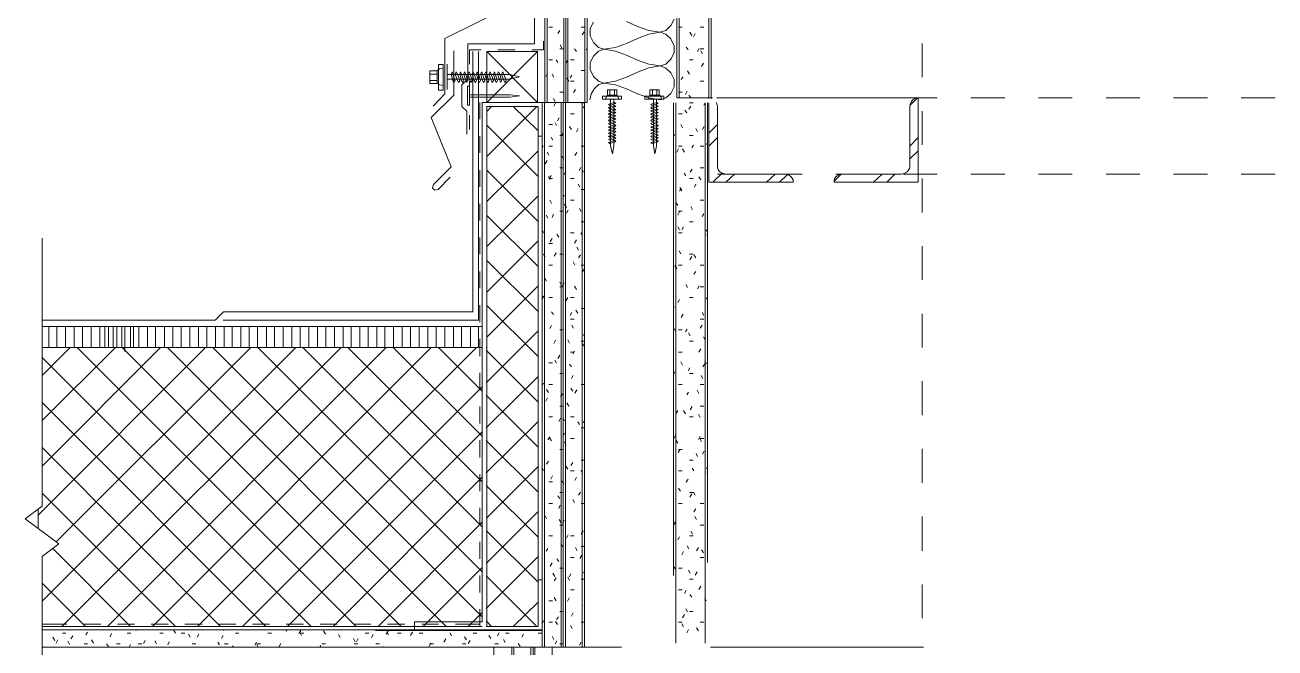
# Model space of a CAD drawing. Header units: inches. Extents: x -293 to 39679, y -468 to 488.
# Drawn here: x 12.67 to 50.53, y 342.34 to 361.2 of the extents above; entities that cross this region are included whole.
import ezdxf

# ---------------------------------------------------------------- set-up
doc = ezdxf.new("R2010")
doc.units = ezdxf.units.IN
doc.header["$MEASUREMENT"] = 0
doc.layers.add('NSE-By_Others', color=252, linetype='Continuous', lineweight=0)

msp = doc.modelspace()

# ---------------------------------------------------------------- linework, layer by layer
at = {"layer": 'NSE-By_Others'}
for points in [[(28.41392, 370.63062), (28.41392, 358.85766)], [(28.48219, 358.85766), (28.48219, 370.63062)], [(28.98696, 358.85766), (28.98696, 370.63062)], [(29.05509, 358.85766), (29.05509, 370.63062)], [(29.05509, 370.63062), (29.05509, 358.85766)], [(29.10971, 358.85766), (29.10971, 370.63062)], [(29.62814, 358.85766), (29.62814, 370.63062)], [(29.69627, 358.85766), (29.69627, 370.63062)], [(32.41084, 370.54835), (32.41084, 358.99413)], [(32.47909, 358.99413), (32.47909, 370.54835)], [(33.3788, 358.99413), (33.3788, 370.54835)], [(33.44705, 358.99413), (33.44705, 370.54835)], [(28.1, 365.228), (28.1, 360.63062)], [(27.44518, 361.81748), (25.38523, 360.79433)], [(29.79161, 361.09445), (29.88711, 361.28544)], [(30.88298, 361.31273), (31.22403, 361.16266)], [(31.22403, 361.16266), (31.56508, 361.03989)], [(32.08348, 361.03989), (32.23354, 361.18995)], [(32.23354, 361.18995), (32.32904, 361.38094)], [(25.38523, 360.79433), (25.38523, 359.11636)], [(28.41377, 360.91711), (28.41377, 360.90347)], [(28.53654, 361.13538), (28.64568, 361.13538)], [(28.86395, 361.03989), (28.80938, 360.94439)], [(29.51877, 361.13538), (29.62791, 361.13538)], [(29.60062, 360.99896), (29.54606, 360.90347)], [(29.79161, 360.87618), (29.79161, 361.09445)], [(29.88711, 360.67155), (29.79161, 360.87618)], [(31.22403, 360.79433), (30.88298, 360.64427)], [(31.56508, 360.93075), (31.22403, 360.79433)], [(31.56508, 361.03989), (31.90613, 360.98532)], [(31.90613, 360.98532), (31.56508, 360.93075)], [(31.90613, 360.98532), (32.08348, 361.03989)], [(32.08348, 360.93075), (31.90613, 360.98532)], [(32.23354, 360.78069), (32.08348, 360.93075)], [(32.32904, 360.57606), (32.23354, 360.78069)], [(32.46546, 361.13538), (32.57459, 361.13538)], [(32.86108, 360.88982), (32.80651, 360.98532)], [(32.97021, 360.94439), (32.91565, 360.8489)], [(33.12028, 361.13538), (33.22941, 361.13538)], [(25.65807, 360.42599), (25.65807, 359.07543)], [(26.08097, 359.56654), (26.08097, 360.63062)], [(26.08097, 360.63062), (28.1, 360.63062)], [(26.49023, 360.45328), (26.13554, 360.45328)], [(26.13554, 360.45328), (26.13554, 360.01673)], [(26.23104, 352.5136), (26.23104, 360.39871)], [(26.40838, 352.26804), (26.40838, 360.39871)], [(28.19549, 360.39871), (26.65394, 358.85716)], [(28.19549, 358.85716), (26.65394, 360.39871)], [(26.65394, 358.85716), (26.65394, 360.39871)], [(26.65394, 360.39871), (28.19549, 360.39871)], [(27.51339, 360.45328), (26.99499, 360.45328)], [(28.37284, 360.45328), (28.01815, 360.45328)], [(28.19549, 360.39871), (28.19549, 358.85716)], [(28.37284, 360.45328), (28.37284, 360.71248)], [(28.86395, 360.48056), (28.97309, 360.48056)], [(28.93216, 360.50785), (28.8776, 360.60334)], [(29.36871, 360.39871), (29.31414, 360.48056)], [(29.69612, 360.4942), (29.66883, 360.45328)], [(30.03717, 360.52149), (29.88711, 360.67155)], [(29.88711, 360.26229), (30.03717, 360.41235)], [(30.20088, 360.46692), (30.03717, 360.52149)], [(30.03717, 360.41235), (30.20088, 360.46692)], [(30.55557, 360.52149), (30.20088, 360.46692)], [(30.20088, 360.46692), (30.55557, 360.41235)], [(30.88298, 360.64427), (30.55557, 360.52149)], [(30.55557, 360.41235), (30.88298, 360.28957)], [(32.32904, 360.35778), (32.32904, 360.57606)], [(32.75194, 360.45328), (32.69737, 360.53513)], [(33.09299, 360.4942), (33.03842, 360.39871)], [(33.12028, 360.48056), (33.22941, 360.48056)], [(33.18849, 360.3305), (33.13392, 360.42599)], [(39.84581, 360.64427), (39.84581, 359.62111)], [(28.53654, 360.15315), (28.64568, 360.15315)], [(28.80938, 360.0713), (28.75482, 360.15315)], [(29.10951, 360.13951), (29.05494, 360.04402)], [(29.19136, 360.15315), (29.3005, 360.15315)], [(29.79161, 360.0713), (29.88711, 360.26229)], [(29.79161, 359.85303), (29.79161, 360.0713)], [(30.88298, 360.28957), (31.22403, 360.13951)], [(31.22403, 360.13951), (31.56508, 360.01673)], [(32.08348, 360.01673), (32.23354, 360.16679)], [(32.23354, 360.16679), (32.32904, 360.35778)], [(32.79287, 360.15315), (32.902, 360.15315)], [(33.21577, 360.04402), (33.1612, 359.94852)], [(25.15331, 359.8121), (24.93504, 359.8121)], [(24.93504, 359.8121), (24.93504, 359.43012)], [(25.15331, 359.71661), (24.93504, 359.71661)], [(25.13967, 359.8121), (25.22152, 359.88031)], [(25.15331, 359.43012), (25.15331, 359.8121)], [(25.33066, 360.00309), (25.19424, 360.00309)], [(25.19424, 360.00309), (25.19424, 359.22549)], [(25.22152, 359.88031), (25.33066, 359.89395)], [(25.33066, 359.22549), (25.33066, 360.00309)], [(25.45344, 359.25278), (25.45344, 360.01673)], [(25.45344, 359.70296), (25.45344, 359.56654)], [(27.34968, 359.70296), (25.45344, 359.70296)], [(25.6035, 359.78482), (25.57622, 359.71661)], [(25.57622, 359.71661), (25.63078, 359.52562)], [(25.63078, 359.71661), (25.6035, 359.78482)], [(25.69899, 359.52562), (25.63078, 359.71661)], [(25.72628, 359.78482), (25.69899, 359.71661)], [(25.69899, 359.71661), (25.76721, 359.52562)], [(25.76721, 359.71661), (25.72628, 359.78482)], [(25.83542, 359.52562), (25.76721, 359.71661)], [(25.8627, 359.78482), (25.83542, 359.71661)], [(25.83542, 359.71661), (25.88998, 359.52562)], [(25.88998, 359.71661), (25.8627, 359.78482)], [(25.95819, 359.52562), (25.88998, 359.71661)], [(25.98548, 359.78482), (25.95819, 359.71661)], [(25.95819, 359.71661), (26.0264, 359.52562)], [(26.0264, 359.71661), (25.98548, 359.78482)], [(26.08097, 359.52562), (26.0264, 359.71661)], [(26.1219, 359.78482), (26.08097, 359.71661)], [(26.08097, 359.71661), (26.14918, 359.52562)], [(26.14918, 359.71661), (26.1219, 359.78482)], [(26.21739, 359.52562), (26.14918, 359.71661)], [(26.24468, 359.78482), (26.21739, 359.71661)], [(26.21739, 359.71661), (26.27196, 359.52562)], [(26.27196, 359.71661), (26.24468, 359.78482)], [(26.34017, 359.52562), (26.27196, 359.71661)], [(26.36746, 359.78482), (26.34017, 359.71661)], [(26.34017, 359.71661), (26.40838, 359.52562)], [(26.40838, 359.71661), (26.36746, 359.78482)], [(26.46295, 359.52562), (26.40838, 359.71661)], [(26.50388, 359.78482), (26.46295, 359.71661)], [(26.46295, 359.71661), (26.53116, 359.52562)], [(26.53116, 359.71661), (26.50388, 359.78482)], [(26.59937, 359.52562), (26.53116, 359.71661)], [(26.62666, 359.78482), (26.59937, 359.71661)], [(26.59937, 359.71661), (26.65394, 359.52562)], [(26.65394, 359.71661), (26.62666, 359.78482)], [(26.72215, 359.52562), (26.65394, 359.71661)], [(26.76308, 359.78482), (26.72215, 359.71661)], [(26.72215, 359.71661), (26.79036, 359.52562)], [(26.79036, 359.71661), (26.76308, 359.78482)], [(26.85857, 359.52562), (26.79036, 359.71661)], [(26.88585, 359.78482), (26.85857, 359.71661)], [(26.85857, 359.71661), (26.91314, 359.52562)], [(26.91314, 359.71661), (26.88585, 359.78482)], [(26.98135, 359.52562), (26.91314, 359.71661)], [(27.00863, 359.78482), (26.98135, 359.71661)], [(26.98135, 359.71661), (27.04956, 359.52562)], [(27.04956, 359.71661), (27.00863, 359.78482)], [(27.10413, 359.52562), (27.04956, 359.71661)], [(27.14505, 359.78482), (27.10413, 359.71661)], [(27.10413, 359.71661), (27.17234, 359.52562)], [(27.17234, 359.71661), (27.14505, 359.78482)], [(27.24055, 359.52562), (27.17234, 359.71661)], [(27.64981, 359.63475), (27.34968, 359.70296)], [(28.49562, 359.74389), (28.44105, 359.6484)], [(28.68661, 359.62111), (28.63204, 359.71661)], [(29.23229, 359.68932), (29.17772, 359.60747)], [(29.51877, 359.82574), (29.62791, 359.82574)], [(29.88711, 359.6484), (29.79161, 359.85303)], [(30.03717, 359.49833), (29.88711, 359.6484)], [(31.22403, 359.77117), (30.88298, 359.62111)], [(31.56508, 359.9076), (31.22403, 359.77117)], [(31.56508, 360.01673), (31.90613, 359.96216)], [(31.90613, 359.96216), (31.56508, 359.9076)], [(31.90613, 359.96216), (32.08348, 360.01673)], [(32.08348, 359.89395), (31.90613, 359.96216)], [(32.23354, 359.75753), (32.08348, 359.89395)], [(32.32904, 359.5529), (32.23354, 359.75753)], [(32.79287, 359.71661), (32.7383, 359.8121)], [(24.93504, 359.52562), (25.15331, 359.52562)], [(24.93504, 359.43012), (25.15331, 359.43012)], [(25.23516, 359.3892), (25.15331, 359.43012)], [(25.33066, 359.37555), (25.23516, 359.3892)], [(25.45344, 359.56654), (27.34968, 359.56654)], [(25.63078, 359.52562), (25.67171, 359.45741)], [(25.67171, 359.45741), (25.69899, 359.52562)], [(25.76721, 359.52562), (25.79449, 359.45741)], [(25.79449, 359.45741), (25.83542, 359.52562)], [(25.88998, 359.52562), (25.93091, 359.45741)], [(25.90363, 359.3892), (26.08097, 359.56654)], [(25.90363, 358.73438), (25.90363, 359.3892)], [(25.93091, 359.45741), (25.95819, 359.52562)], [(26.0264, 359.52562), (26.05369, 359.45741)], [(26.05369, 359.45741), (26.08097, 359.52562)], [(26.06733, 359.34827), (26.06733, 358.7753)], [(26.13554, 359.34827), (26.06733, 359.34827)], [(26.13554, 359.51198), (26.13554, 358.99358)], [(26.13554, 358.7753), (26.13554, 359.34827)], [(26.14918, 359.52562), (26.17647, 359.45741)], [(26.17647, 359.45741), (26.21739, 359.52562)], [(26.27196, 359.52562), (26.31289, 359.45741)], [(26.31289, 359.45741), (26.34017, 359.52562)], [(26.40838, 359.52562), (26.43567, 359.45741)], [(26.43567, 359.45741), (26.46295, 359.52562)], [(26.53116, 359.52562), (26.55844, 359.45741)], [(26.55844, 359.45741), (26.59937, 359.52562)], [(26.65394, 359.52562), (26.69487, 359.45741)], [(26.69487, 359.45741), (26.72215, 359.52562)], [(26.79036, 359.52562), (26.81764, 359.45741)], [(26.81764, 359.45741), (26.85857, 359.52562)], [(26.91314, 359.52562), (26.95406, 359.45741)], [(26.95406, 359.45741), (26.98135, 359.52562)], [(27.04956, 359.52562), (27.07684, 359.45741)], [(27.07684, 359.45741), (27.10413, 359.52562)], [(27.17234, 359.52562), (27.19962, 359.45741)], [(27.19962, 359.45741), (27.24055, 359.52562)], [(27.34968, 359.56654), (27.64981, 359.63475)], [(29.13679, 359.49833), (29.08223, 359.59383)], [(29.19136, 359.49833), (29.3005, 359.49833)], [(29.8189, 359.11636), (29.91439, 359.28006)], [(29.91439, 359.28006), (30.05081, 359.40284)], [(30.20088, 359.44377), (30.03717, 359.49833)], [(30.05081, 359.40284), (30.20088, 359.44377)], [(30.55557, 359.49833), (30.20088, 359.44377)], [(30.20088, 359.44377), (30.55557, 359.3892)], [(30.88298, 359.62111), (30.55557, 359.49833)], [(30.55557, 359.3892), (30.88298, 359.26642)], [(30.88298, 359.26642), (31.22403, 359.11636)], [(32.23354, 359.13), (32.32904, 359.33463)], [(32.32904, 359.33463), (32.32904, 359.5529)], [(32.60188, 359.63475), (32.54731, 359.5529)], [(33.12028, 359.49833), (33.22941, 359.49833)], [(25.65807, 359.07543), (24.97597, 358.40697)], [(25.38523, 359.11636), (25.03053, 358.74802)], [(25.19424, 359.22549), (25.33066, 359.22549)], [(27.34968, 359.08907), (26.13554, 359.08907)], [(26.13554, 359.02086), (27.34968, 359.02086)], [(27.64981, 359.06179), (27.34968, 359.08907)], [(27.34968, 359.02086), (27.64981, 359.06179)], [(28.72753, 358.88444), (28.67296, 358.97993)], [(28.86395, 359.17092), (28.97309, 359.17092)], [(29.34143, 359.25278), (29.28686, 359.15728)], [(29.77797, 358.93901), (29.8189, 359.11636)], [(30.73292, 359.04815), (30.15995, 359.04815)], [(30.15995, 359.04815), (30.15995, 358.95265)], [(30.15995, 358.95265), (30.73292, 358.95265)], [(30.25544, 358.95265), (30.26909, 359.02086)], [(30.26909, 359.02086), (30.31001, 359.07543)], [(30.5965, 359.23913), (30.31001, 359.23913)], [(30.31001, 359.23913), (30.31001, 359.07543)], [(30.31001, 359.07543), (30.5965, 359.07543)], [(30.37822, 359.23913), (30.37822, 359.07543)], [(30.501, 358.95265), (30.40551, 358.95265)], [(30.40551, 358.95265), (30.40551, 357.53388)], [(30.501, 357.53388), (30.501, 358.95265)], [(30.52828, 359.07543), (30.52828, 359.23913)], [(30.5965, 359.07543), (30.5965, 359.23913)], [(30.5965, 359.08907), (30.63742, 359.02086)], [(30.63742, 359.02086), (30.65106, 358.95265)], [(30.73292, 358.95265), (30.73292, 359.04815)], [(31.22403, 359.11636), (31.56508, 358.99358)], [(32.01527, 359.04815), (31.4423, 359.04815)], [(31.4423, 359.04815), (31.4423, 358.95265)], [(31.4423, 358.95265), (32.01527, 358.95265)], [(31.55144, 358.95265), (31.56508, 359.02086)], [(31.56508, 359.02086), (31.59237, 359.07543)], [(31.56508, 358.99358), (31.90613, 358.93901)], [(31.87885, 359.23913), (31.59237, 359.23913)], [(31.59237, 359.23913), (31.59237, 359.07543)], [(31.59237, 359.07543), (31.87885, 359.07543)], [(31.67422, 359.23913), (31.67422, 359.07543)], [(31.797, 358.95265), (31.7015, 358.95265)], [(31.7015, 358.95265), (31.7015, 357.53388)], [(31.797, 357.53388), (31.797, 358.95265)], [(31.81064, 359.07543), (31.81064, 359.23913)], [(31.87885, 359.07543), (31.87885, 359.23913)], [(31.87885, 359.08907), (31.93342, 359.02086)], [(31.90613, 358.93901), (32.08348, 358.99358)], [(31.93342, 359.02086), (31.94706, 358.95265)], [(32.01527, 358.95265), (32.01527, 359.04815)], [(32.08348, 358.99358), (32.23354, 359.13)], [(32.41089, 358.99358), (33.44769, 358.99358)], [(32.46546, 359.17092), (32.57459, 359.17092)], [(32.72466, 359.19821), (32.67009, 359.10271)], [(32.83379, 358.99358), (32.77923, 359.07543)], [(33.37948, 358.99358), (33.37948, 358.97993)], [(33.44769, 358.99358), (33.37948, 358.99358)], [(33.48861, 358.99358), (33.37948, 358.99358)], [(33.47497, 358.97993), (33.44769, 358.99358)], [(39.84581, 358.99358), (33.62503, 358.99358)], [(34.15707, 358.99358), (33.63868, 358.99358)], [(36.20338, 358.99358), (35.18023, 358.99358)], [(38.24969, 358.99358), (37.22654, 358.99358)], [(40.296, 358.99358), (39.27285, 358.99358)], [(39.47748, 358.7753), (39.69575, 358.99358)], [(39.54569, 358.92537), (39.50476, 358.8708)], [(39.60026, 358.96629), (39.54569, 358.92537)], [(39.65482, 358.99358), (39.60026, 358.96629)], [(39.72303, 358.99358), (39.65482, 358.99358)], [(39.72303, 356.44251), (39.72303, 358.99358)], [(42.34231, 358.99358), (41.31916, 358.99358)], [(44.38862, 358.99358), (43.36547, 358.99358)], [(46.43493, 358.99358), (45.41177, 358.99358)], [(48.48124, 358.99358), (47.45808, 358.99358)], [(50.52755, 358.99358), (49.50439, 358.99358)], [(26.05369, 358.59796), (25.90363, 358.73438)], [(26.05369, 357.90221), (26.05369, 358.59796)], [(26.06733, 358.7753), (26.13554, 358.7753)], [(26.44931, 358.3524), (26.44931, 358.85716)], [(26.51752, 343.12786), (26.51752, 358.85716)], [(26.51752, 358.85716), (28.33191, 358.85716)], [(28.19549, 358.85716), (26.65394, 358.85716)], [(26.65394, 358.58432), (26.804, 358.73438)], [(26.65394, 357.22011), (28.16821, 358.73438)], [(28.20913, 358.73438), (26.65394, 358.73438)], [(26.65394, 358.73438), (26.65394, 342.99144)], [(27.1587, 358.73438), (28.20913, 358.73438)], [(28.20913, 357.99771), (27.45882, 358.73438)], [(28.20913, 342.99144), (28.20913, 358.73438)], [(28.20913, 342.99144), (28.20913, 358.73438)], [(28.20913, 357.834), (28.20913, 358.73438)], [(28.20913, 358.73438), (28.20913, 342.99144)], [(28.33191, 358.85716), (28.33191, 342.3639)], [(28.97309, 358.85716), (28.33191, 358.85716)], [(28.40012, 342.3639), (28.40012, 358.85716)], [(28.41377, 358.85716), (29.05494, 358.85716)], [(28.74117, 358.84351), (28.68661, 358.74802)], [(28.90488, 342.3639), (28.90488, 358.85716)], [(28.97309, 358.85716), (28.97309, 342.3639)], [(29.05494, 358.85716), (28.97309, 358.85716)], [(28.97309, 342.3639), (28.97309, 358.85716)], [(29.0413, 342.3639), (29.0413, 358.85716)], [(29.05494, 358.85716), (29.69612, 358.85716)], [(29.19136, 358.5161), (29.3005, 358.5161)], [(29.51877, 358.84351), (29.61427, 358.84351)], [(29.54606, 342.3639), (29.54606, 358.85716)], [(29.61427, 358.66617), (29.57334, 358.73438)], [(29.61427, 342.3639), (29.61427, 358.85716)], [(30.37822, 358.81623), (30.3373, 358.78895)], [(30.3373, 358.78895), (30.37822, 358.76166)], [(30.37822, 358.72074), (30.3373, 358.69345)], [(30.3373, 358.69345), (30.37822, 358.66617)], [(30.37822, 358.62524), (30.3373, 358.59796)], [(30.3373, 358.59796), (30.37822, 358.57067)], [(30.37822, 358.52975), (30.3373, 358.50246)], [(30.52828, 358.85716), (30.37822, 358.81623)], [(30.37822, 358.76166), (30.52828, 358.81623)], [(30.52828, 358.76166), (30.37822, 358.72074)], [(30.37822, 358.66617), (30.52828, 358.72074)], [(30.52828, 358.66617), (30.37822, 358.62524)], [(30.37822, 358.57067), (30.52828, 358.62524)], [(30.52828, 358.57067), (30.37822, 358.52975)], [(30.37822, 358.47518), (30.52828, 358.52975)], [(30.56921, 358.82987), (30.52828, 358.85716)], [(30.52828, 358.81623), (30.56921, 358.82987)], [(30.56921, 358.73438), (30.52828, 358.76166)], [(30.52828, 358.72074), (30.56921, 358.73438)], [(30.56921, 358.63888), (30.52828, 358.66617)], [(30.52828, 358.62524), (30.56921, 358.63888)], [(30.56921, 358.54339), (30.52828, 358.57067)], [(30.52828, 358.52975), (30.56921, 358.54339)], [(31.66058, 358.81623), (31.61965, 358.78895)], [(31.61965, 358.78895), (31.66058, 358.76166)], [(31.66058, 358.72074), (31.61965, 358.69345)], [(31.61965, 358.69345), (31.66058, 358.66617)], [(31.66058, 358.62524), (31.61965, 358.59796)], [(31.61965, 358.59796), (31.66058, 358.57067)], [(31.66058, 358.52975), (31.61965, 358.50246)], [(31.81064, 358.85716), (31.66058, 358.81623)], [(31.66058, 358.76166), (31.81064, 358.81623)], [(31.81064, 358.76166), (31.66058, 358.72074)], [(31.66058, 358.66617), (31.81064, 358.72074)], [(31.81064, 358.66617), (31.66058, 358.62524)], [(31.66058, 358.57067), (31.81064, 358.62524)], [(31.81064, 358.57067), (31.66058, 358.52975)], [(31.66058, 358.47518), (31.81064, 358.52975)], [(31.85156, 358.82987), (31.81064, 358.85716)], [(31.81064, 358.81623), (31.85156, 358.82987)], [(31.85156, 358.73438), (31.81064, 358.76166)], [(31.81064, 358.72074), (31.85156, 358.73438)], [(31.85156, 358.63888), (31.81064, 358.66617)], [(31.81064, 358.62524), (31.85156, 358.63888)], [(31.85156, 358.54339), (31.81064, 358.57067)], [(31.81064, 358.52975), (31.85156, 358.54339)], [(32.3154, 358.84351), (32.3154, 344.53299)], [(32.38361, 342.48668), (32.38361, 358.84351)], [(32.46546, 358.5161), (32.57459, 358.5161)], [(32.71101, 358.54339), (32.65645, 358.62524)], [(32.83379, 358.74802), (32.77923, 358.65253)], [(32.79287, 358.84351), (32.902, 358.84351)], [(33.27034, 358.84351), (33.22941, 358.7753)], [(33.27034, 342.48668), (33.27034, 358.84351)], [(33.33855, 344.92861), (33.33855, 358.84351)], [(33.37948, 358.84351), (33.37948, 356.44251)], [(33.62503, 358.80259), (33.61139, 358.85716)], [(33.63868, 358.74802), (33.62503, 358.80259)], [(33.63868, 356.94727), (33.63868, 358.74802)], [(39.47748, 358.80259), (39.46384, 358.74802)], [(39.46384, 358.74802), (39.46384, 356.94727)], [(39.50476, 358.8708), (39.47748, 358.80259)], [(39.84581, 358.59796), (39.84581, 357.5748)], [(24.97597, 358.40697), (25.57622, 356.90634)], [(26.13554, 358.47518), (26.13554, 358.03863)], [(28.20913, 356.61986), (26.65394, 358.17505)], [(28.53654, 358.1887), (28.64568, 358.1887)], [(28.76846, 358.16141), (28.72753, 358.24326)], [(28.85031, 358.39333), (28.79574, 358.29783)], [(29.21865, 358.03863), (29.16408, 358.13413)], [(30.3373, 358.50246), (30.37822, 358.47518)], [(30.37822, 358.43425), (30.3373, 358.40697)], [(30.3373, 358.40697), (30.37822, 358.37968)], [(30.37822, 358.33876), (30.3373, 358.31147)], [(30.3373, 358.31147), (30.37822, 358.28419)], [(30.37822, 358.24326), (30.3373, 358.21598)], [(30.3373, 358.21598), (30.37822, 358.1887)], [(30.37822, 358.13413), (30.3373, 358.12049)], [(30.52828, 358.47518), (30.37822, 358.43425)], [(30.37822, 358.37968), (30.52828, 358.43425)], [(30.52828, 358.37968), (30.37822, 358.33876)], [(30.37822, 358.28419), (30.52828, 358.33876)], [(30.52828, 358.28419), (30.37822, 358.24326)], [(30.37822, 358.1887), (30.52828, 358.24326)], [(30.52828, 358.1887), (30.37822, 358.13413)], [(30.37822, 358.0932), (30.52828, 358.13413)], [(30.56921, 358.44789), (30.52828, 358.47518)], [(30.52828, 358.43425), (30.56921, 358.44789)], [(30.56921, 358.3524), (30.52828, 358.37968)], [(30.52828, 358.33876), (30.56921, 358.3524)], [(30.56921, 358.25691), (30.52828, 358.28419)], [(30.52828, 358.24326), (30.56921, 358.25691)], [(30.56921, 358.16141), (30.52828, 358.1887)], [(30.52828, 358.13413), (30.56921, 358.16141)], [(31.61965, 358.50246), (31.66058, 358.47518)], [(31.66058, 358.43425), (31.61965, 358.40697)], [(31.61965, 358.40697), (31.66058, 358.37968)], [(31.66058, 358.33876), (31.61965, 358.31147)], [(31.61965, 358.31147), (31.66058, 358.28419)], [(31.66058, 358.24326), (31.61965, 358.21598)], [(31.61965, 358.21598), (31.66058, 358.1887)], [(31.66058, 358.13413), (31.61965, 358.12049)], [(31.81064, 358.47518), (31.66058, 358.43425)], [(31.66058, 358.37968), (31.81064, 358.43425)], [(31.81064, 358.37968), (31.66058, 358.33876)], [(31.66058, 358.28419), (31.81064, 358.33876)], [(31.81064, 358.28419), (31.66058, 358.24326)], [(31.66058, 358.1887), (31.81064, 358.24326)], [(31.81064, 358.1887), (31.66058, 358.13413)], [(31.66058, 358.0932), (31.81064, 358.13413)], [(31.85156, 358.44789), (31.81064, 358.47518)], [(31.81064, 358.43425), (31.85156, 358.44789)], [(31.85156, 358.3524), (31.81064, 358.37968)], [(31.81064, 358.33876), (31.85156, 358.3524)], [(31.85156, 358.25691), (31.81064, 358.28419)], [(31.81064, 358.24326), (31.85156, 358.25691)], [(31.85156, 358.16141), (31.81064, 358.1887)], [(31.81064, 358.13413), (31.85156, 358.16141)], [(32.58824, 358.0932), (32.53367, 358.1887)], [(33.24306, 358.13413), (33.18849, 358.03863)], [(33.37948, 357.9295), (33.63868, 358.1887)], [(26.44931, 357.32925), (26.44931, 357.834)], [(28.33191, 357.834), (28.20913, 357.834)], [(28.65932, 357.71122), (28.60475, 357.80672)], [(28.86395, 357.86129), (28.97309, 357.86129)], [(28.97309, 357.94314), (28.91852, 357.86129)], [(28.97309, 357.94314), (28.97309, 357.94314)], [(28.97309, 357.86129), (28.97309, 357.86129)], [(29.42328, 358.06592), (29.36871, 357.97042)], [(30.3373, 358.12049), (30.37822, 358.0932)], [(30.37822, 358.03863), (30.3373, 358.02499)], [(30.3373, 358.02499), (30.37822, 357.99771)], [(30.37822, 357.94314), (30.3373, 357.9295)], [(30.3373, 357.9295), (30.37822, 357.90221)], [(30.37822, 357.84764), (30.3373, 357.834)], [(30.3373, 357.834), (30.37822, 357.80672)], [(30.37822, 357.75215), (30.3373, 357.73851)], [(30.52828, 358.0932), (30.37822, 358.03863)], [(30.37822, 357.99771), (30.52828, 358.03863)], [(30.52828, 357.99771), (30.37822, 357.94314)], [(30.37822, 357.90221), (30.52828, 357.94314)], [(30.52828, 357.90221), (30.37822, 357.84764)], [(30.37822, 357.80672), (30.52828, 357.84764)], [(30.52828, 357.80672), (30.37822, 357.75215)], [(30.37822, 357.71122), (30.52828, 357.75215)], [(30.56921, 358.06592), (30.52828, 358.0932)], [(30.52828, 358.03863), (30.56921, 358.06592)], [(30.56921, 357.97042), (30.52828, 357.99771)], [(30.52828, 357.94314), (30.56921, 357.97042)], [(30.56921, 357.87493), (30.52828, 357.90221)], [(30.52828, 357.84764), (30.56921, 357.87493)], [(30.56921, 357.77943), (30.52828, 357.80672)], [(30.52828, 357.75215), (30.56921, 357.77943)], [(31.61965, 358.12049), (31.66058, 358.0932)], [(31.66058, 358.03863), (31.61965, 358.02499)], [(31.61965, 358.02499), (31.66058, 357.99771)], [(31.66058, 357.94314), (31.61965, 357.9295)], [(31.61965, 357.9295), (31.66058, 357.90221)], [(31.66058, 357.84764), (31.61965, 357.834)], [(31.61965, 357.834), (31.66058, 357.80672)], [(31.66058, 357.75215), (31.61965, 357.73851)], [(31.81064, 358.0932), (31.66058, 358.03863)], [(31.66058, 357.99771), (31.81064, 358.03863)], [(31.81064, 357.99771), (31.66058, 357.94314)], [(31.66058, 357.90221), (31.81064, 357.94314)], [(31.81064, 357.90221), (31.66058, 357.84764)], [(31.66058, 357.80672), (31.81064, 357.84764)], [(31.81064, 357.80672), (31.66058, 357.75215)], [(31.66058, 357.71122), (31.81064, 357.75215)], [(31.85156, 358.06592), (31.81064, 358.0932)], [(31.81064, 358.03863), (31.85156, 358.06592)], [(31.85156, 357.97042), (31.81064, 357.99771)], [(31.81064, 357.94314), (31.85156, 357.97042)], [(31.85156, 357.87493), (31.81064, 357.90221)], [(31.81064, 357.84764), (31.85156, 357.87493)], [(31.85156, 357.77943), (31.81064, 357.80672)], [(31.81064, 357.75215), (31.85156, 357.77943)], [(32.34268, 357.88857), (32.3154, 357.834)], [(32.79287, 357.86129), (32.902, 357.86129)], [(33.03842, 357.97042), (32.98386, 358.06592)], [(33.37948, 357.53388), (33.63868, 357.79308)], [(39.46384, 357.53388), (39.72303, 357.79308)], [(26.65394, 355.8559), (28.20913, 357.39746)], [(28.3592, 357.54752), (28.33191, 357.49295)], [(28.53654, 357.53388), (28.64568, 357.53388)], [(29.51877, 357.53388), (29.61427, 357.53388)], [(30.3373, 357.73851), (30.37822, 357.71122)], [(30.37822, 357.65665), (30.3373, 357.64301)], [(30.3373, 357.64301), (30.37822, 357.61573)], [(30.52828, 357.71122), (30.37822, 357.65665)], [(30.37822, 357.61573), (30.52828, 357.65665)], [(30.40551, 357.53388), (30.46007, 357.30196)], [(30.46007, 357.30196), (30.501, 357.53388)], [(30.56921, 357.68394), (30.52828, 357.71122)], [(30.52828, 357.65665), (30.56921, 357.68394)], [(31.61965, 357.73851), (31.66058, 357.71122)], [(31.66058, 357.65665), (31.61965, 357.64301)], [(31.61965, 357.64301), (31.66058, 357.61573)], [(31.81064, 357.71122), (31.66058, 357.65665)], [(31.66058, 357.61573), (31.81064, 357.65665)], [(31.7015, 357.53388), (31.74243, 357.30196)], [(31.74243, 357.30196), (31.797, 357.53388)], [(31.85156, 357.68394), (31.81064, 357.71122)], [(31.81064, 357.65665), (31.85156, 357.68394)], [(32.46546, 357.45202), (32.41089, 357.35653)], [(32.46546, 357.53388), (32.57459, 357.53388)], [(32.6428, 357.35653), (32.58824, 357.45202)], [(32.91565, 357.56116), (32.86108, 357.47931)], [(33.12028, 357.53388), (33.22941, 357.53388)], [(33.33855, 357.64301), (33.31127, 357.58844)], [(39.46384, 357.1519), (39.72303, 357.39746)], [(28.48198, 357.09733), (28.42741, 357.00184)], [(28.53654, 357.26104), (28.48198, 357.35653)], [(28.97309, 357.16554), (28.93216, 357.23375)], [(28.98673, 357.13826), (28.97309, 357.16554)], [(29.38235, 357.34289), (29.32778, 357.24739)], [(25.57622, 356.90634), (25.04418, 356.3743)], [(26.44931, 356.30609), (26.44931, 356.81085)], [(28.20913, 355.25565), (26.65394, 356.81085)], [(28.57747, 356.52436), (28.5229, 356.61986)], [(28.60475, 356.64714), (28.55019, 356.55165)], [(28.86395, 356.87906), (28.97309, 356.87906)], [(28.97309, 356.87906), (28.97309, 356.87906)], [(29.05494, 356.76992), (29.00037, 356.67443)], [(29.50513, 356.8927), (29.45056, 356.7972)], [(29.58698, 356.74264), (29.54606, 356.82449)], [(32.68373, 356.6335), (32.62916, 356.71535)], [(32.87472, 356.83813), (32.82015, 356.74264)], [(33.12028, 356.87906), (33.22941, 356.87906)], [(33.50225, 356.44251), (33.78874, 356.71535)], [(33.63868, 356.87906), (33.63868, 356.94727)], [(33.66596, 356.82449), (33.63868, 356.87906)], [(34.15707, 356.68807), (33.63868, 356.68807)], [(33.70689, 356.76992), (33.66596, 356.82449)], [(33.76145, 356.72899), (33.70689, 356.76992)], [(33.82966, 356.70171), (33.76145, 356.72899)], [(33.88423, 356.68807), (33.82966, 356.70171)], [(35.68498, 356.68807), (33.88423, 356.68807)], [(33.89787, 356.44251), (34.15707, 356.68807)], [(35.12566, 356.44251), (35.38486, 356.68807)], [(36.20338, 356.68807), (35.18023, 356.68807)], [(35.52128, 356.44251), (35.76684, 356.67443)], [(35.75319, 356.68807), (35.68498, 356.68807)], [(35.80776, 356.66078), (35.75319, 356.68807)], [(35.86233, 356.61986), (35.80776, 356.66078)], [(35.90326, 356.56529), (35.86233, 356.61986)], [(37.17197, 356.4698), (37.39024, 356.68807)], [(37.24018, 356.61986), (37.19925, 356.56529)], [(38.24969, 356.68807), (37.22654, 356.68807)], [(37.29475, 356.66078), (37.24018, 356.61986)], [(37.36296, 356.68807), (37.29475, 356.66078)], [(37.41753, 356.68807), (37.36296, 356.68807)], [(39.21828, 356.68807), (37.41753, 356.68807)], [(38.37247, 356.44251), (38.63167, 356.68807)], [(38.76809, 356.44251), (39.01365, 356.68807)], [(39.28649, 356.70171), (39.21828, 356.68807)], [(40.296, 356.68807), (39.27285, 356.68807)], [(39.34106, 356.72899), (39.28649, 356.70171)], [(39.39563, 356.76992), (39.34106, 356.72899)], [(39.43655, 356.82449), (39.39563, 356.76992)], [(39.46384, 356.87906), (39.43655, 356.82449)], [(39.46384, 356.94727), (39.46384, 356.87906)], [(42.34231, 356.68807), (41.31916, 356.68807)], [(44.38862, 356.68807), (43.36547, 356.68807)], [(46.43493, 356.68807), (45.41177, 356.68807)], [(48.48124, 356.68807), (47.45808, 356.68807)], [(50.52755, 356.68807), (49.50439, 356.68807)], [(25.04418, 356.3743), (25.01689, 356.26516)], [(25.01689, 356.26516), (25.0851, 356.19695)], [(25.1806, 356.22424), (25.54893, 356.59257)], [(28.53654, 356.55165), (28.64568, 356.55165)], [(29.19136, 356.55165), (29.3005, 356.55165)], [(29.47785, 356.29245), (29.42328, 356.38794)], [(32.54731, 356.26516), (32.49274, 356.16967)], [(32.56095, 356.18331), (32.50638, 356.27881)], [(32.79287, 356.55165), (32.902, 356.55165)], [(32.98386, 356.38794), (32.94293, 356.29245)], [(33.13392, 356.51072), (33.07935, 356.60622)], [(33.37948, 356.44251), (35.93054, 356.44251)], [(35.93054, 356.51072), (35.90326, 356.56529)], [(35.93054, 356.44251), (35.93054, 356.51072)], [(37.19925, 356.56529), (37.17197, 356.51072)], [(37.17197, 356.51072), (37.17197, 356.44251)], [(37.17197, 356.44251), (39.72303, 356.44251)], [(39.84581, 356.55165), (39.84581, 355.52849)], [(25.0851, 356.19695), (25.1806, 356.22424)], [(26.65394, 354.4917), (28.20913, 356.03325)], [(28.6184, 355.80133), (28.56383, 355.89683)], [(28.97309, 355.97868), (28.95945, 355.9514)], [(29.00037, 356.04689), (28.97309, 355.97868)], [(29.19136, 355.89683), (29.3005, 355.89683)], [(29.51877, 356.22424), (29.61427, 356.22424)], [(33.12028, 355.89683), (33.22941, 355.89683)], [(26.44931, 355.28294), (26.44931, 355.78769)], [(28.86395, 355.56942), (28.97309, 355.56942)], [(28.97309, 355.56942), (28.97309, 355.56942)], [(29.06858, 355.67856), (29.01402, 355.77405)], [(29.12315, 355.5967), (29.06858, 355.50121)], [(29.51877, 355.55578), (29.4642, 355.65127)], [(32.43817, 355.73312), (32.38361, 355.82862)], [(32.49274, 355.54214), (32.43817, 355.44664)], [(32.46546, 355.56942), (32.57459, 355.56942)], [(32.88836, 355.61035), (32.83379, 355.70584)], [(33.22941, 355.48757), (33.17484, 355.40571)], [(28.20913, 353.89145), (26.65394, 355.433)], [(28.50926, 355.35115), (28.45469, 355.44664)], [(28.67296, 355.47392), (28.63204, 355.37843)], [(29.51877, 355.24201), (29.61427, 355.24201)], [(32.79287, 355.24201), (32.902, 355.24201)], [(13.18922, 346.63387), (13.18922, 354.7509)], [(26.44931, 354.25978), (26.44931, 354.76454)], [(28.38648, 354.90096), (28.33191, 354.99645)], [(28.63204, 354.73725), (28.57747, 354.64176)], [(28.83667, 354.77818), (28.7821, 354.87367)], [(29.19136, 354.9146), (29.3005, 354.9146)], [(29.5597, 354.83275), (29.50513, 354.9146)], [(32.49274, 354.99645), (32.43817, 355.09195)], [(32.46546, 354.9146), (32.57459, 354.9146)], [(32.61552, 355.09195), (32.56095, 354.99645)], [(33.33855, 355.02374), (33.29762, 354.95553)], [(33.33855, 354.83275), (33.32491, 354.86003)], [(26.65394, 353.11385), (28.20913, 354.66904)], [(28.53654, 354.58719), (28.64568, 354.58719)], [(29.36871, 354.69633), (29.31414, 354.60083)], [(29.43692, 354.38256), (29.38235, 354.47805)], [(32.53367, 354.27342), (32.4791, 354.36892)], [(39.84581, 354.50534), (39.84581, 353.48218)], [(28.20913, 352.52724), (26.65394, 354.06879)], [(28.42741, 354.17793), (28.37284, 354.25978)], [(28.75482, 354.30071), (28.70025, 354.20521)], [(28.86395, 354.25978), (28.97309, 354.25978)], [(28.97309, 354.25978), (28.97309, 354.25978)], [(29.32778, 353.93237), (29.27322, 354.02787)], [(29.49149, 354.24614), (29.43692, 354.15064)], [(32.79287, 354.25978), (32.902, 354.25978)], [(32.86108, 354.19157), (32.80651, 354.09608)], [(32.98386, 354.15064), (32.92929, 354.24614)], [(26.44931, 353.23663), (26.44931, 353.74138)], [(28.53654, 353.93237), (28.64568, 353.93237)], [(29.51877, 353.93237), (29.61427, 353.93237)], [(29.60062, 353.80959), (29.54606, 353.7141)], [(32.41089, 353.82324), (32.35632, 353.91873)], [(32.46546, 353.93237), (32.57459, 353.93237)], [(32.98386, 353.74138), (32.92929, 353.65953)], [(33.12028, 353.93237), (33.22941, 353.93237)], [(26.65394, 351.74964), (28.20913, 353.30484)], [(28.46833, 353.44126), (28.41377, 353.53675)], [(28.91852, 353.31848), (28.86395, 353.41397)], [(28.86395, 353.27755), (28.97309, 353.27755)], [(28.97309, 353.35941), (28.94581, 353.30484)], [(29.00037, 353.40033), (28.97309, 353.35941)], [(28.97309, 353.27755), (28.97309, 353.27755)], [(29.36871, 353.1957), (29.31414, 353.29119)], [(32.7383, 353.25027), (32.68373, 353.34576)], [(33.09299, 353.30484), (33.03842, 353.20934)], [(33.12028, 353.27755), (33.22941, 353.27755)], [(28.34555, 352.99107), (28.33191, 353.032)], [(28.38648, 352.99107), (28.33191, 352.90922)], [(28.53654, 352.95014), (28.64568, 352.95014)], [(29.10951, 352.95014), (29.05494, 352.85465)], [(29.19136, 352.95014), (29.3005, 352.95014)], [(32.49274, 352.89558), (32.43817, 352.80008)], [(32.79287, 352.95014), (32.902, 352.95014)], [(33.33855, 352.86829), (33.29762, 352.95014)], [(18.42778, 352.26804), (18.68697, 352.5136)], [(18.68697, 352.5136), (26.23104, 352.5136)], [(26.44931, 352.19983), (26.44931, 352.71823)], [(28.20913, 351.16303), (26.65394, 352.70459)], [(28.67296, 352.43175), (28.6184, 352.5136)], [(29.23229, 352.49996), (29.17772, 352.40446)], [(29.40964, 352.47267), (29.35507, 352.56817)], [(29.51877, 352.62273), (29.61427, 352.62273)], [(32.32904, 352.65002), (32.3154, 352.6773)], [(33.22941, 352.40446), (33.17484, 352.49996)], [(39.84581, 352.45903), (39.84581, 351.43587)], [(13.18922, 352.26804), (18.42778, 352.26804)], [(13.18922, 352.07705), (26.51752, 352.07705)], [(13.39385, 351.43587), (13.39385, 352.07705)], [(13.63941, 351.43587), (13.63941, 352.07705)], [(13.89861, 351.43587), (13.89861, 352.07705)], [(14.15781, 351.43587), (14.15781, 352.07705)], [(14.41701, 351.43587), (14.41701, 352.07705)], [(14.67621, 351.43587), (14.67621, 352.07705)], [(14.93541, 351.43587), (14.93541, 352.07705)], [(15.08547, 351.43587), (15.08547, 352.07705)], [(15.19461, 351.43587), (15.19461, 352.07705)], [(15.34467, 351.43587), (15.34467, 352.07705)], [(15.45381, 351.43587), (15.45381, 352.07705)], [(15.60387, 351.43587), (15.60387, 352.07705)], [(15.69936, 351.3131), (15.69936, 352.07705)], [(15.86307, 351.43587), (15.86307, 352.07705)], [(15.95856, 351.43587), (15.95856, 352.07705)], [(16.12227, 351.43587), (16.12227, 352.07705)], [(16.38147, 351.43587), (16.38147, 352.07705)], [(16.62702, 351.43587), (16.62702, 352.07705)], [(16.89986, 351.43587), (16.89986, 352.07705)], [(17.14542, 351.43587), (17.14542, 352.07705)], [(17.40462, 351.43587), (17.40462, 352.07705)], [(17.66382, 351.43587), (17.66382, 352.07705)], [(17.92302, 351.43587), (17.92302, 352.07705)], [(18.18222, 351.43587), (18.18222, 352.07705)], [(18.44142, 351.43587), (18.44142, 352.07705)], [(18.67333, 352.26804), (26.40838, 352.26804)], [(18.70062, 351.43587), (18.70062, 352.07705)], [(18.94617, 351.43587), (18.94617, 352.07705)], [(19.20537, 351.43587), (19.20537, 352.07705)], [(19.46457, 351.43587), (19.46457, 352.07705)], [(19.71013, 351.43587), (19.71013, 352.07705)], [(19.98297, 351.43587), (19.98297, 352.07705)], [(20.22853, 351.43587), (20.22853, 352.07705)], [(20.48773, 351.43587), (20.48773, 352.07705)], [(20.74693, 351.43587), (20.74693, 352.07705)], [(21.00613, 351.43587), (21.00613, 352.07705)], [(21.26532, 351.43587), (21.26532, 352.07705)], [(21.52452, 351.43587), (21.52452, 352.07705)], [(21.78372, 351.43587), (21.78372, 352.07705)], [(22.04292, 351.43587), (22.04292, 352.07705)], [(22.30212, 351.43587), (22.30212, 352.07705)], [(22.54768, 351.43587), (22.54768, 352.07705)], [(22.80688, 351.43587), (22.80688, 352.07705)], [(23.06608, 351.43587), (23.06608, 352.07705)], [(23.32528, 351.43587), (23.32528, 352.07705)], [(23.57083, 351.43587), (23.57083, 352.07705)], [(23.83003, 351.43587), (23.83003, 352.07705)], [(24.08923, 351.43587), (24.08923, 352.07705)], [(24.34843, 351.43587), (24.34843, 352.07705)], [(24.60763, 351.43587), (24.60763, 352.07705)], [(24.86683, 351.43587), (24.86683, 352.07705)], [(25.12603, 351.43587), (25.12603, 352.07705)], [(25.38523, 351.43587), (25.38523, 352.07705)], [(25.64443, 351.43587), (25.64443, 352.07705)], [(25.88998, 351.43587), (25.88998, 352.07705)], [(26.16282, 351.43587), (26.16282, 352.07705)], [(26.40838, 351.43587), (26.40838, 352.07705)], [(26.51752, 352.07705), (26.51752, 351.3131)], [(28.6184, 352.10434), (28.56383, 352.00884)], [(29.19136, 352.29532), (29.3005, 352.29532)], [(29.28686, 352.02248), (29.23229, 352.11798)], [(32.60188, 352.44539), (32.54731, 352.34989)], [(33.12028, 352.29532), (33.22941, 352.29532)], [(33.17484, 352.11798), (33.12028, 352.02248)], [(26.44931, 351.17668), (26.44931, 351.69507)], [(26.65394, 350.38544), (28.20913, 351.94063)], [(28.86395, 351.96791), (28.97309, 351.96791)], [(28.97309, 351.96791), (28.97309, 351.96791)], [(29.61427, 351.84514), (29.58698, 351.80421)], [(32.38361, 351.91335), (32.32904, 352.00884)], [(32.46546, 351.96791), (32.57459, 351.96791)], [(32.72466, 351.9952), (32.67009, 351.91335)], [(32.82015, 351.79057), (32.76558, 351.88606)], [(33.27034, 351.66779), (33.21577, 351.76328)], [(13.06645, 346.36103), (18.14129, 351.43587)], [(13.18922, 350.59007), (14.03503, 351.43587)], [(13.18922, 349.22586), (15.41288, 351.43587)], [(13.18922, 347.84801), (16.77709, 351.43587)], [(13.18922, 343.75539), (20.8697, 351.43587)], [(26.51752, 351.43587), (13.18922, 351.43587)], [(13.61213, 345.55615), (19.5055, 351.43587)], [(13.78947, 342.99144), (22.24755, 351.43587)], [(22.69774, 342.99144), (14.2533, 351.43587)], [(15.16732, 342.99144), (23.61176, 351.43587)], [(24.06195, 342.99144), (15.61751, 351.43587)], [(15.71301, 351.43587), (26.51752, 351.43587)], [(16.53153, 342.99144), (24.97597, 351.43587)], [(25.42615, 342.99144), (16.98172, 351.43587)], [(17.89574, 342.99144), (26.34017, 351.43587)], [(26.51752, 343.27792), (18.35957, 351.43587)], [(26.51752, 344.64213), (19.72377, 351.43587)], [(26.51752, 346.00633), (21.08798, 351.43587)], [(26.51752, 347.37054), (22.45218, 351.43587)], [(26.51752, 348.74839), (23.81639, 351.43587)], [(26.51752, 350.11259), (25.19424, 351.43587)], [(26.65394, 351.43587), (26.6403, 351.43587)], [(26.65394, 351.34038), (26.6403, 351.35402)], [(28.20913, 349.78518), (26.65394, 351.34038)], [(28.74117, 351.65415), (28.68661, 351.55865)], [(29.16408, 351.5723), (29.10951, 351.66779)], [(29.31414, 351.32674), (29.25957, 351.23124)], [(29.51877, 351.62686), (29.61427, 351.62686)], [(29.61427, 351.46316), (29.5597, 351.54501)], [(32.79287, 351.62686), (32.902, 351.62686)], [(33.13392, 351.39495), (33.07935, 351.29945)], [(21.33353, 342.99144), (13.18922, 351.13575)], [(28.53654, 350.97204), (28.64568, 350.97204)], [(28.76846, 350.9584), (28.71389, 351.0539)], [(28.86395, 351.20396), (28.80938, 351.10846)], [(29.19136, 351.29945), (29.3005, 351.29945)], [(32.46546, 351.29945), (32.57459, 351.29945)], [(32.58824, 350.90383), (32.53367, 350.99933)], [(33.2567, 350.94476), (33.20213, 350.84927)], [(33.31127, 350.94476), (33.2567, 351.04025)], [(26.44931, 350.15352), (26.44931, 350.67192)], [(26.65394, 349.02123), (28.20913, 350.56278)], [(28.86395, 350.64463), (28.97309, 350.64463)], [(28.97309, 350.64463), (28.97309, 350.64463)], [(29.21865, 350.84927), (29.16408, 350.93112)], [(29.27322, 350.59007), (29.21865, 350.49457)], [(32.35632, 350.6992), (32.3154, 350.63099)], [(32.80651, 350.82198), (32.75194, 350.72649)], [(32.79287, 350.64463), (32.902, 350.64463)], [(33.20213, 350.49457), (33.14756, 350.59007)], [(19.25994, 342.99144), (26.51752, 350.24902)], [(26.6403, 350.37179), (26.65394, 350.38544)], [(28.37284, 350.35815), (28.33191, 350.28994)], [(28.53654, 350.31723), (28.64568, 350.31723)], [(29.25957, 350.11259), (29.205, 350.20809)], [(29.51877, 350.31723), (29.61427, 350.31723)], [(32.46546, 350.31723), (32.57459, 350.31723)], [(33.12028, 350.31723), (33.22941, 350.31723)], [(39.84581, 350.41272), (39.84581, 349.38957)], [(26.65394, 349.97617), (26.6403, 349.98982)], [(28.20913, 348.42098), (26.65394, 349.97617)], [(28.49562, 349.90796), (28.44105, 349.81247)], [(28.5229, 350.07167), (28.46833, 350.16716)], [(28.94581, 350.03074), (28.89124, 349.93525)], [(29.38235, 350.15352), (29.32778, 350.05803)], [(32.76558, 350.08531), (32.71101, 350.00346)], [(33.07935, 350.04438), (33.02478, 350.13988)], [(19.96933, 342.99144), (13.18922, 349.77154)], [(26.44931, 349.13037), (26.44931, 349.64876)], [(28.86395, 349.66241), (28.97309, 349.66241)], [(28.97309, 349.66241), (28.97309, 349.66241)], [(29.13679, 349.66241), (29.08223, 349.7579)], [(32.43817, 349.52599), (32.38361, 349.43049)], [(32.67009, 349.43049), (32.61552, 349.52599)], [(32.87472, 349.64876), (32.82015, 349.55327)], [(33.12028, 349.66241), (33.22941, 349.66241)], [(26.65394, 347.65702), (28.20913, 349.19858)], [(28.53654, 349.335), (28.64568, 349.335)], [(28.89124, 349.29407), (28.83667, 349.19858)], [(28.97309, 349.29407), (28.95945, 349.30771)], [(29.01402, 349.21222), (28.97309, 349.29407)], [(29.19136, 349.335), (29.3005, 349.335)], [(29.4642, 349.10308), (29.40964, 349.18493)], [(29.61427, 349.22586), (29.57334, 349.15765)], [(32.79287, 349.335), (32.902, 349.335)], [(33.12028, 349.32135), (33.06571, 349.41685)], [(20.62415, 342.99144), (26.51752, 348.88481)], [(26.6403, 348.99395), (26.65394, 349.02123)], [(28.56383, 348.73475), (28.50926, 348.63925)], [(28.6184, 348.61197), (28.56383, 348.69382)], [(28.97309, 348.77567), (28.95945, 348.76203)], [(29.01402, 348.84388), (28.97309, 348.77567)], [(29.19136, 348.68018), (29.3005, 348.68018)], [(29.51877, 349.00759), (29.61427, 349.00759)], [(32.38361, 348.78931), (32.32904, 348.69382)], [(33.12028, 348.74839), (33.06571, 348.65289)], [(33.1612, 348.58468), (33.10663, 348.68018)], [(33.12028, 348.68018), (33.22941, 348.68018)], [(18.59148, 342.99144), (13.18922, 348.40734)], [(26.44931, 348.10721), (26.44931, 348.62561)], [(26.65394, 348.59833), (26.6403, 348.62561)], [(28.20913, 347.05677), (26.65394, 348.59833)], [(28.86395, 348.35277), (28.97309, 348.35277)], [(28.97309, 348.35277), (28.97309, 348.35277)], [(29.05494, 348.48919), (29.01402, 348.58468)], [(32.43817, 348.54376), (32.38361, 348.63925)], [(32.50638, 348.33913), (32.45182, 348.25727)], [(32.46546, 348.35277), (32.57459, 348.35277)], [(33.24306, 348.2982), (33.18849, 348.20271)], [(39.84581, 348.36641), (39.84581, 347.34326)], [(28.5229, 347.99807), (28.46833, 347.90258)], [(29.25957, 347.95715), (29.205, 347.86165)], [(29.51877, 348.02536), (29.61427, 348.02536)], [(32.79287, 348.02536), (32.902, 348.02536)], [(33.03842, 348.1345), (32.9975, 348.22999)], [(26.44931, 347.08406), (26.44931, 347.60245)], [(26.6403, 347.62974), (26.65394, 347.65702)], [(26.65394, 346.27917), (28.20913, 347.83437)], [(28.37284, 347.71159), (28.33191, 347.7798)], [(28.64568, 347.54789), (28.59111, 347.45239)], [(29.10951, 347.75252), (29.05494, 347.84801)], [(29.19136, 347.69795), (29.3005, 347.69795)], [(29.5597, 347.62974), (29.50513, 347.72523)], [(32.46546, 347.69795), (32.57459, 347.69795)], [(32.92929, 347.69795), (32.87472, 347.7798)], [(33.33855, 347.82073), (33.31127, 347.76616)], [(33.33855, 347.62974), (33.32491, 347.67067)], [(22.002, 342.99144), (26.51752, 347.50696)], [(26.65394, 347.23412), (26.6403, 347.2614)], [(28.20913, 345.69257), (26.65394, 347.23412)], [(28.53654, 347.37054), (28.64568, 347.37054)], [(28.97309, 347.32961), (28.93216, 347.39782)], [(28.98673, 347.30233), (28.97309, 347.32961)], [(29.36871, 347.50696), (29.32778, 347.41147)], [(32.52003, 347.08406), (32.46546, 347.17955)], [(32.75194, 347.45239), (32.69737, 347.3569)], [(17.22727, 342.99144), (13.18922, 347.02949)], [(28.86395, 346.86578), (28.80938, 346.94764)], [(28.86395, 347.04313), (28.97309, 347.04313)], [(28.97309, 347.04313), (28.97309, 347.04313)], [(29.31414, 346.74301), (29.25957, 346.8385)], [(29.49149, 347.05677), (29.43692, 346.96128)], [(32.79287, 347.04313), (32.902, 347.04313)], [(32.86108, 347.0022), (32.80651, 346.90671)], [(32.97021, 346.96128), (32.91565, 347.05677)], [(12.67083, 346.25189), (13.18922, 346.63387)], [(13.06645, 346.53837), (13.06645, 345.96541)], [(26.44931, 346.0609), (26.44931, 346.5793)], [(26.65394, 344.91497), (28.20913, 346.47016)], [(28.53654, 346.71572), (28.64568, 346.71572)], [(28.8776, 346.66115), (28.83667, 346.56566)], [(29.51877, 346.71572), (29.61427, 346.71572)], [(32.46546, 346.71572), (32.57459, 346.71572)], [(32.98386, 346.55202), (32.92929, 346.45652)], [(33.12028, 346.71572), (33.22941, 346.71572)], [(13.69398, 345.48794), (12.67083, 346.25189)], [(23.3662, 342.99144), (26.51752, 346.14275)], [(26.6403, 346.26553), (26.65394, 346.27917)], [(28.46833, 346.25189), (28.41377, 346.34739)], [(28.90488, 346.12911), (28.85031, 346.22461)], [(28.86395, 346.0609), (28.97309, 346.0609)], [(28.97309, 346.1564), (28.94581, 346.11547)], [(29.00037, 346.21096), (28.97309, 346.1564)], [(28.97309, 346.0609), (28.97309, 346.0609)], [(32.36996, 346.1564), (32.3154, 346.0609)], [(33.01114, 346.22461), (32.95657, 346.3201)], [(33.12028, 346.0609), (33.22941, 346.0609)], [(39.84581, 346.3201), (39.84581, 345.2833)], [(26.65394, 345.86991), (26.6403, 345.88356)], [(28.20913, 344.32836), (26.65394, 345.86991)], [(28.53654, 345.73349), (28.64568, 345.73349)], [(29.12315, 345.76078), (29.06858, 345.66528)], [(29.19136, 345.73349), (29.3005, 345.73349)], [(29.57334, 345.88356), (29.51877, 345.78806)], [(32.49274, 345.70621), (32.43817, 345.61071)], [(32.79287, 345.73349), (32.902, 345.73349)], [(32.88836, 345.78806), (32.83379, 345.86991)], [(33.33855, 345.85627), (33.33855, 345.85627)], [(13.18922, 345.10596), (13.69398, 345.48794)], [(15.86307, 342.99144), (13.51663, 345.35151)], [(26.44931, 345.03775), (26.44931, 345.55615)], [(28.50926, 345.35151), (28.45469, 345.26966)], [(28.95945, 345.39244), (28.90488, 345.48794)], [(29.39599, 345.2833), (29.34143, 345.3788)], [(29.51877, 345.40608), (29.61427, 345.40608)], [(32.61552, 345.25602), (32.56095, 345.16053)], [(32.77923, 345.33787), (32.72466, 345.43337)], [(33.06571, 345.3788), (33.01114, 345.2833)], [(33.21577, 345.21509), (33.1612, 345.31059)], [(13.18922, 339.29444), (13.18922, 345.10596)], [(26.6403, 344.90133), (26.65394, 344.91497)], [(26.65394, 343.55076), (28.20913, 345.10596)], [(28.63204, 344.91497), (28.57747, 344.81947)], [(28.83667, 344.95589), (28.7821, 345.03775)], [(29.19136, 345.07867), (29.3005, 345.07867)], [(29.53241, 345.14688), (29.47785, 345.05139)], [(33.12028, 345.07867), (33.22941, 345.07867)], [(24.73041, 342.99144), (26.51752, 344.77855)], [(26.44931, 344.01459), (26.44931, 344.53299)], [(26.65394, 344.50571), (26.6403, 344.51935)], [(28.16821, 342.99144), (26.65394, 344.50571)], [(28.71389, 344.50571), (28.65932, 344.6012)], [(28.86395, 344.75126), (28.97309, 344.75126)], [(28.97309, 344.75126), (28.97309, 344.75126)], [(29.205, 344.58756), (29.15044, 344.49206)], [(29.61427, 344.64213), (29.58698, 344.61484)], [(32.36996, 344.72398), (32.3154, 344.81947)], [(32.46546, 344.75126), (32.57459, 344.75126)], [(32.82015, 344.6012), (32.76558, 344.6967)], [(33.02478, 344.64213), (32.97021, 344.54663)], [(14.49886, 342.99144), (13.18922, 344.30108)], [(28.20913, 342.99144), (28.20913, 344.39657)], [(28.20913, 344.39657), (28.33191, 344.39657)], [(28.75482, 344.46478), (28.70025, 344.36929)], [(29.16408, 344.38293), (29.10951, 344.47842)], [(29.51877, 344.42385), (29.61427, 344.42385)], [(32.79287, 344.42385), (32.902, 344.42385)], [(33.13392, 344.20558), (33.07935, 344.11009)], [(39.84581, 344.26015), (39.84581, 343.237)], [(28.53654, 343.76904), (28.64568, 343.76904)], [(28.75482, 343.76904), (28.70025, 343.86453)], [(29.15044, 343.85089), (29.09587, 343.75539)], [(29.19136, 344.09644), (29.3005, 344.09644)], [(32.46546, 344.09644), (32.57459, 344.09644)], [(32.69737, 344.0828), (32.6428, 343.98731)], [(32.86108, 343.87817), (32.80651, 343.96002)], [(33.29762, 343.76904), (33.2567, 343.85089)], [(26.09461, 342.99144), (26.51752, 343.41434)], [(26.44931, 342.99144), (26.44931, 343.50984)], [(26.6403, 343.53712), (26.65394, 343.55076)], [(27.45882, 342.99144), (28.20913, 343.72811)], [(28.86395, 343.44163), (28.97309, 343.44163)], [(28.97309, 343.44163), (28.97309, 343.44163)], [(29.27322, 343.4007), (29.21865, 343.30521)], [(29.61427, 343.60533), (29.60062, 343.63261)], [(32.7383, 343.42798), (32.68373, 343.52348)], [(32.79287, 343.44163), (32.902, 343.44163)], [(13.93954, 343.05965), (13.18922, 343.05965)], [(13.18922, 342.99144), (24.47121, 342.99144)], [(14.96269, 343.05965), (14.44429, 343.05965)], [(15.98585, 343.05965), (15.46745, 343.05965)], [(17.009, 343.05965), (16.4906, 343.05965)], [(18.03216, 343.05965), (17.51376, 343.05965)], [(19.05531, 343.05965), (18.53691, 343.05965)], [(20.07847, 343.05965), (19.56007, 343.05965)], [(21.10162, 343.05965), (20.58322, 343.05965)], [(22.12477, 343.05965), (21.60638, 343.05965)], [(23.14793, 343.05965), (22.62953, 343.05965)], [(24.47121, 342.99144), (23.28435, 342.99144)], [(24.17108, 343.05965), (23.65269, 343.05965)], [(24.47121, 342.99144), (24.47121, 343.12786)], [(24.47121, 343.12786), (26.51752, 343.12786)], [(26.51752, 342.99144), (24.47121, 342.99144)], [(24.47121, 342.86866), (24.47121, 342.99144)], [(24.47121, 342.99144), (26.51752, 342.99144)], [(25.19424, 343.05965), (24.68948, 343.05965)], [(26.44931, 343.05965), (25.71264, 343.05965)], [(26.65394, 343.1415), (26.6403, 343.15514)], [(27.02227, 342.99144), (26.6403, 342.99144)], [(26.6403, 342.99144), (28.20913, 342.99144)], [(26.804, 342.99144), (26.65394, 343.1415)], [(26.65394, 342.99144), (28.20913, 342.99144)], [(26.65394, 342.99144), (28.20913, 342.99144)], [(28.20913, 342.99144), (27.02227, 342.99144)], [(28.38648, 343.16878), (28.33191, 343.07329)], [(28.53654, 343.11422), (28.64568, 343.11422)], [(28.79574, 343.04601), (28.74117, 343.1415)], [(28.82303, 343.27792), (28.76846, 343.19607)], [(29.24593, 342.92323), (29.19136, 343.01872)], [(29.51877, 343.11422), (29.61427, 343.11422)], [(32.46546, 343.11422), (32.57459, 343.11422)], [(32.61552, 342.9778), (32.56095, 343.07329)], [(32.6428, 343.34613), (32.58824, 343.25064)], [(33.12028, 343.11422), (33.22941, 343.11422)], [(28.33191, 342.8823), (13.18922, 342.8823)], [(13.5712, 342.56853), (13.51663, 342.66403)], [(13.80312, 342.78681), (13.91225, 342.78681)], [(14.11688, 342.70495), (14.06232, 342.60946)], [(14.56707, 342.81409), (14.5125, 342.73224)], [(15.2901, 342.77316), (15.24918, 342.67767)], [(15.76757, 342.78681), (15.87671, 342.78681)], [(16.04041, 342.86866), (16.04041, 342.8823)], [(16.7498, 342.78681), (16.85894, 342.78681)], [(17.22727, 342.78681), (17.17271, 342.8823)], [(17.40462, 342.78681), (17.51376, 342.78681)], [(17.67746, 342.66403), (17.62289, 342.75952)], [(17.93666, 342.75952), (17.88209, 342.66403)], [(18.67333, 342.7186), (18.61876, 342.6231)], [(18.68697, 342.86866), (18.68697, 342.8823)], [(19.04167, 342.78681), (19.1508, 342.78681)], [(20.0239, 342.78681), (20.13303, 342.78681)], [(20.59686, 342.84138), (20.56958, 342.8823)], [(21.01977, 342.86866), (20.9652, 342.77316)], [(21.04705, 342.7186), (20.99248, 342.81409)], [(21.00613, 342.78681), (21.11526, 342.78681)], [(21.77008, 342.75952), (21.71551, 342.85502)], [(22.22027, 342.65039), (22.1657, 342.74588)], [(22.67046, 342.52761), (22.61589, 342.6231)], [(22.76595, 342.6231), (22.71138, 342.52761)], [(22.97058, 342.78681), (23.07972, 342.78681)], [(23.21614, 342.74588), (23.16157, 342.65039)], [(24.47121, 342.86866), (23.28435, 342.86866)], [(23.66633, 342.85502), (23.61176, 342.75952)], [(23.67997, 342.73224), (23.6254, 342.82773)], [(23.95281, 342.78681), (24.06195, 342.78681)], [(24.403, 342.81409), (24.34843, 342.7186)], [(28.33191, 342.86866), (24.47121, 342.86866)], [(24.60763, 342.78681), (24.71677, 342.78681)], [(25.41251, 342.60946), (25.35794, 342.51397)], [(25.58986, 342.70495), (25.53529, 342.80045)], [(26.04005, 342.58218), (25.98548, 342.67767)], [(26.24468, 342.78681), (26.35381, 342.78681)], [(26.77672, 342.6231), (26.72215, 342.7186)], [(27.03592, 342.80045), (26.98135, 342.70495)], [(27.22691, 342.78681), (27.33604, 342.78681)], [(27.77259, 342.75952), (27.71802, 342.66403)], [(28.20913, 342.78681), (28.31827, 342.78681)], [(28.68661, 342.59582), (28.63204, 342.69131)], [(32.76558, 342.89594), (32.71101, 342.80045)], [(33.06571, 342.85502), (33.01114, 342.95051)], [(13.18922, 342.3639), (28.33191, 342.3639)], [(28.33191, 342.3639), (13.18922, 342.3639)], [(13.6667, 342.58218), (13.61213, 342.48668)], [(14.02139, 342.44576), (13.96682, 342.54125)], [(14.45794, 342.4594), (14.56707, 342.4594)], [(14.74442, 342.48668), (14.68985, 342.58218)], [(15.19461, 342.37755), (15.14004, 342.4594)], [(15.44016, 342.4594), (15.5493, 342.4594)], [(15.86307, 342.44576), (15.82214, 342.3639)], [(16.09498, 342.4594), (16.20412, 342.4594)], [(16.31326, 342.56853), (16.25869, 342.47304)], [(16.65431, 342.4594), (16.59974, 342.55489)], [(17.03629, 342.52761), (16.99536, 342.43211)], [(17.73203, 342.4594), (17.84117, 342.4594)], [(18.5642, 342.43211), (18.50963, 342.51397)], [(18.71426, 342.4594), (18.8234, 342.4594)], [(18.9871, 342.3639), (18.95982, 342.40483)], [(19.68285, 342.51397), (19.62828, 342.41847)], [(19.69649, 342.4594), (19.80562, 342.4594)], [(19.73741, 342.3639), (19.69649, 342.44576)], [(20.41952, 342.47304), (20.36495, 342.37755)], [(21.63366, 342.3639), (21.60638, 342.41847)], [(21.66094, 342.4594), (21.77008, 342.4594)], [(22.64317, 342.4594), (22.75231, 342.4594)], [(23.29799, 342.4594), (23.40713, 342.4594)], [(23.51626, 342.3639), (23.51626, 342.37755)], [(24.51214, 342.3639), (24.51214, 342.3639)], [(24.96232, 342.48668), (24.90776, 342.39119)], [(24.93504, 342.4594), (25.04418, 342.4594)], [(25.91727, 342.4594), (26.0264, 342.4594)], [(26.14918, 342.56853), (26.09461, 342.47304)], [(26.87221, 342.3639), (26.87221, 339.38993)], [(26.8995, 342.4594), (27.00863, 342.4594)], [(27.21326, 342.50032), (27.1587, 342.59582)], [(27.41789, 342.3639), (27.41789, 335.20182)], [(28.05907, 342.3639), (27.41789, 342.3639)], [(27.47246, 335.20182), (27.47246, 342.3639)], [(27.66345, 342.39119), (27.60888, 342.47304)], [(27.99086, 335.20182), (27.99086, 342.3639)], [(28.05907, 342.3639), (28.05907, 335.20182)], [(28.33191, 342.3639), (28.05907, 342.3639)], [(28.05907, 335.20182), (28.05907, 342.3639)], [(28.11364, 335.20182), (28.11364, 342.3639)], [(28.33191, 342.3639), (28.97309, 342.3639)], [(28.63204, 335.20182), (28.63204, 342.3639)], [(28.7821, 342.55489), (28.72753, 342.4594)], [(28.86395, 342.4594), (28.97309, 342.4594)], [(28.97309, 342.4594), (28.97309, 342.4594)], [(28.97309, 342.3639), (29.61427, 342.3639)], [(29.51877, 342.51397), (29.4642, 342.41847)], [(30.73292, 342.3639), (29.61427, 342.3639)], [(39.88674, 342.3639), (33.43404, 342.3639)]]:
    msp.add_lwpolyline(points, dxfattribs=at)

doc.saveas('drawing.dxf')
